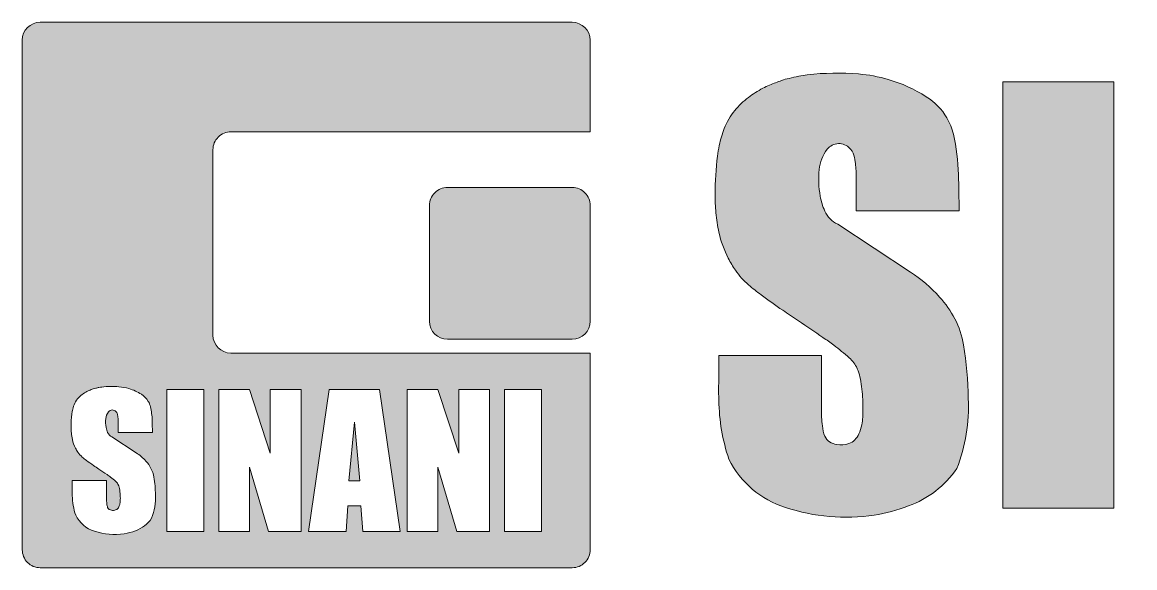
# Model space of a CAD drawing. Header units: millimetres. Extents: x 298.4 to 342.9, y 128.4 to 155.
# Drawn here: x 298.42 to 321.93, y 128.38 to 139.89 of the extents above; entities that cross this region are included whole.
import ezdxf

# ---------------------------------------------------------------- set-up
doc = ezdxf.new("R2010")
doc.units = ezdxf.units.MM
doc.layers.get('0').update_dxf_attribs({"lineweight": 0})

msp = doc.modelspace()

# ---------------------------------------------------------------- hatches: boundary and pattern name
at = {"transparency": 33554687}
h = msp.add_hatch(color=152, dxfattribs=at)
h.dxf.hatch_style = 1
h.paths.add_polyline_path([(308.6093494924349, 132.1441549080932), (309.3894395777693, 132.1441549080932), (309.3894395777693, 129.1451797667572), (308.6093494924348, 129.1451797667572)])
h.paths.add_polyline_path([(307.6418411343091, 132.1441549080931), (308.2943122923205, 132.1441549080932), (308.2943122923205, 129.1451797667572), (307.6054416779411, 129.1451797667572), (307.2049580758979, 130.5055305833761), (307.2049580758978, 129.1451797667572), (306.5524869178866, 129.1451797667571), (306.5524869178865, 132.1441549080932), (307.2049580758978, 132.1441549080932), (307.6418411343092, 130.8002965828532)])
h.paths.add_polyline_path([(304.3140837818395, 129.1451797667572), (303.6252131674602, 129.1451797667572), (303.2247295654168, 130.5055305833764), (303.2247295654168, 129.1451797667572), (302.5722584074054, 129.1451797667571), (302.5722584074054, 132.1441549080932), (303.2247295654168, 132.1441549080932), (303.6616126238282, 130.8002965828533), (303.6616126238281, 132.1441549080932), (304.3140837818395, 132.1441549080932)])
h.paths.add_polyline_path([(302.2591214174923, 129.1451797667572), (301.4790313321579, 129.1451797667572), (301.4790313321579, 132.1441549080932), (302.2591214174923, 132.1441549080932)])
edge = h.paths.add_edge_path()
edge.add_arc((300.2539762162776, 130.0392635178033), 0.2172061185797312, 23.02716916509908, 48.83936856353304)
edge.add_arc((299.1432403984429, 128.7687197907107), 1.904812535809578, 48.83936854961305, 53.06627259384001)
edge.add_arc((298.9391032688104, 128.4971677279002), 2.244536674650449, 53.06627259395256, 55.46271175224465)
edge.add_arc((293.5440199665739, 120.6582068476029), 11.76064047404773, 55.46271175227929, 56.47342241434364)
edge.add_arc((305.2286415035074, 138.2939645939975), 9.394744933712808, 235.65454389659368, 236.4734224143378, ccw=False)
edge.add_arc((302.684495305228, 134.57073435499), 4.885296709053893, 233.4561106740945, 235.6545438966525, ccw=False)
edge.add_arc((300.7896545990061, 132.0141022268651), 1.703035069823706, 229.6799838732147, 233.4561106741742, ccw=False)
edge.add_arc((300.0193161848378, 131.106393381543), 0.5125071952154686, 214.1797403373026, 229.6799838731674, ccw=False)
edge.add_arc((300.2661930632515, 131.2740431526784), 0.81092743390089, 207.2147320499592, 214.1797403372084, ccw=False)
edge.add_arc((300.2183649125777, 131.2494472741582), 0.7571455667237438, 192.4889610409748, 207.214732049934, ccw=False)
edge.add_arc((300.5279250308019, 131.3180125297365), 1.074208117441238, 185.0708806620189, 192.4889610409543, ccw=False)
edge.add_arc((300.9360810243292, 131.3542304024846), 1.483967863339632, 180.0482805299915, 185.0708806621073, ccw=False)
edge.add_arc((301.5709832667153, 131.3547654056628), 2.118870331137078, 172.7590919345748, 180.0482805300511, ccw=False)
edge.add_arc((300.4453688308383, 131.497780143996), 0.9842069124814473, 168.3180000791819, 172.75909193461, ccw=False)
edge.add_arc((300.2228647308943, 131.5437856328093), 0.7569964824990172, 158.878493402248, 168.3180000792508, ccw=False)
edge.add_arc((299.9380344490581, 131.6538153423425), 0.4516526984933541, 140.3487605514546, 158.8784934022824, ccw=False)
edge.add_arc((300.0435870936953, 131.5663354851962), 0.5887442233818034, 127.2860535897529, 140.3487605514992, ccw=False)
edge.add_arc((300.1293642174987, 131.4536800402842), 0.7303385885109392, 117.91547442926051, 127.28605358977151, ccw=False)
edge.add_arc((300.051741457364, 131.6001882258366), 0.5645376798138372, 112.52191608499581, 117.91547442920091, ccw=False)
edge.add_arc((300.3834730440889, 130.8001829894084), 1.430594389240794, 108.87980654347581, 112.52191608503759, ccw=False)
edge.add_arc((300.0951442303683, 131.643292056168), 0.5395464650113359, 103.085625934711, 108.8798065433088, ccw=False)
edge.add_arc((301.2371825464416, 126.7300914899899), 5.583730375107424, 102.36792512475358, 103.08562593460078, ccw=False)
edge.add_arc((300.1632204651512, 131.6278228459977), 0.5696335483925691, 96.22173517536658, 102.367925124804, ccw=False)
edge.add_arc((300.3106503921856, 130.2754855666285), 1.929983393306353, 85.4805241123081, 96.22173517539801, ccw=False)
edge.add_arc((300.381356847114, 131.1700087143636), 1.032670145548167, 73.66145485397982, 85.4805241122952, ccw=False)
edge.add_arc((300.374386079677, 131.1462299435327), 1.057449603590852, 57.6903937164239, 73.6614548539971, ccw=False)
edge.add_arc((300.7027203862215, 131.6654107154457), 0.4431596958288721, 30.6234917896125, 57.69039371637382, ccw=False)
edge.add_arc((300.7385784691775, 131.6866369756467), 0.4014900877745268, 12.864167290720275, 30.623491789586524, ccw=False)
edge.add_arc((299.7009023938984, 131.4496603331664), 1.465881729177197, 1.6561692311582874, 12.864167290630121, ccw=False)
edge.add_arc((292.0860811444445, 131.2294879860447), 9.083885307777848, 0.04713248504327794, 1.6561692311519778, ccw=False)
edge.add_line((301.1699633786954, 131.2369605441245), (300.4454273247631, 131.2369605441245))
edge.add_line((300.4454273247631, 131.2369605441245), (300.4454273247632, 131.4796757868713))
edge.add_arc((299.6635752609384, 131.4796757868712), 0.7818520638247147, 8.3187e-12, 7.564409349905136)
edge.add_arc((300.1331877508609, 131.5420385911886), 0.3081168951349438, 7.564409349946789, 21.16987720472591)
edge.add_arc((299.3782760408898, 130.7585789675293), 1.3736075419545, 40.64521989270776, 41.8693085675479)
edge.add_arc((300.3240216780318, 131.6062339865128), 0.1035863447372936, 41.86930856162669, 142.3774267914597)
edge.add_arc((300.4645788963415, 131.4979021120158), 0.2810465561961269, 142.3774267915481, 173.917474564846)
edge.add_arc((300.8351210731563, 131.4584168750803), 0.6536865818703806, 173.9174745648336, 190.4807176952035)
edge.add_arc((300.6655884287249, 131.4270548673174), 0.4812774955123066, 190.4807176951931, 203.5351606033721)
edge.add_arc((300.385781952284, 131.3051873223909), 0.1760835198759822, 203.5351606033297, 246.4648393966617)
edge.add_line((300.3154697312629, 131.1437512745361), (300.8274962712769, 130.8061828628695))
edge.add_arc((300.2290682369541, 129.8984823041908), 1.08721498172579, 42.28000095297779, 56.603968781891524, ccw=False)
edge.add_arc((300.4854933573255, 130.1316476502162), 0.7406317724605131, 27.80976348894751, 42.2800009530327, ccw=False)
edge.add_arc((300.6316896387086, 130.208760045905), 0.5753451297481343, 8.521559567071677, 27.809763488929207, ccw=False)
edge.add_arc((298.964589317728, 129.898994069445), 2.270717334507328, 0.44634491419907363, 10.018335005717972, ccw=False)
edge.add_arc((300.0486970600838, 129.8589739047358), 1.187943254015403, -21.520422157310918, 2.7844775488641176, ccw=False)
edge.add_arc((300.5738803319124, 129.8227538396046), 0.7042594175640687, 289.8826622106111, 325.43486006221764, ccw=False)
edge.add_arc((300.4124015925116, 130.180560097007), 1.096070509784693, 278.42276620404914, 291.4597032016581, ccw=False)
edge.add_arc((300.3719334200081, 130.410738852532), 1.329709225863925, 251.3931406719336, 278.6949172730135, ccw=False)
edge.add_arc((300.1468618597323, 129.7879060496514), 0.6677766965799812, 206.5524354302046, 252.64405537606189, ccw=False)
edge.add_arc((300.8110474862921, 129.9184886581209), 1.332506500409695, 180.6774414527287, 198.7849557316436, ccw=False)
edge.add_arc((301.0543763475117, 129.9800151968166), 1.577636184726704, 178.4531870558181, 182.807781602716, ccw=False)
edge.add_line((299.4773150475717, 130.0226014339218), (299.4773150475717, 130.2197069151096))
edge.add_line((299.4773150475717, 130.2197069151096), (300.200674188626, 130.2197069151096))
edge.add_line((300.200674188626, 130.2197069151096), (300.200674188626, 129.8460072528085))
edge.add_arc((301.3393710013141, 129.8460072528084), 1.138696812688181, 179.9999999999971, 186.1929325022116)
edge.add_arc((300.4876058776958, 129.7535822540028), 0.2819318471248126, 186.1929325021827, 201.3549874134773)
edge.add_arc((300.3005646223281, 129.6804510461988), 0.0811020565946604, 201.3549874135309, 238.3716894033201)
edge.add_arc((300.3336795852125, 129.7342191027266), 0.1442495400726933, 238.3716894030794, 260.2746429455001)
edge.add_arc((300.3381979370663, 129.7605822930231), 0.1709971251241397, 260.274642945438, 289.0564146015257)
edge.add_arc((300.3590744073189, 129.7001459968418), 0.1070567395582129, 289.0564146015941, 315.7600578523516)
edge.add_arc((300.3296173729455, 129.7288316928795), 0.1481734761899688, 315.7600578524882, 335.4218788807532)
edge.add_arc((300.1953454586335, 129.790244165409), 0.2958231925973684, 335.4218788807012, 348.3537765720717)
edge.add_arc((300.1473311527974, 129.800140461397), 0.344846760798841, 348.3537765719094, 357.5869914724462)
edge.add_arc((299.0853733816556, 129.8448912139227), 1.407747008959487, 357.5869914723134, 362.6679199413482)
edge.add_arc((299.4391124672806, 129.861374631027), 1.053624087167882, 2.667919941324262, 10.51041755225169)
edge.add_arc((300.1761587660813, 129.9981167063059), 0.3040004204341885, 10.51041755222041, 21.68447615732137)
edge.add_arc((300.6083956311707, 130.1699890032641), 0.1611541710771604, 196.4967503931312, 201.6844761569328, ccw=False)
h.paths.add_polyline_path([(305.2615413141052, 129.1451797667572), (304.4670044514606, 129.1451797667572), (304.9045064966719, 132.1425346871675), (305.9716974931872, 132.1425346871675), (306.4091995383985, 129.1451797667572), (305.6146626757538, 129.1451797667572), (305.57666779335, 129.6844315110307), (305.2995361965092, 129.6844315110307)])
edge = h.paths.add_edge_path()
edge.add_line((310.4206713221592, 132.9108260493546), (310.4206713221592, 128.7584818340498))
edge.add_arc((310.0417229722692, 128.7584818340498), 0.378948349890095, -90.00000000000858, 0, ccw=False)
edge.add_line((310.0417229722691, 128.3795334841597), (298.7996196720493, 128.3795334841598))
edge.add_arc((298.7996196720493, 128.7584818340498), 0.3789483498900097, 179.9999999999828, 270, ccw=False)
edge.add_line((298.4206713221592, 128.7584818340499), (298.4206713221592, 139.5142259257257))
edge.add_arc((298.7996196720498, 139.5142259257257), 0.3789483498904929, 90.0000000000644, 180, ccw=False)
edge.add_line((298.7996196720493, 139.8931742756162), (310.0417229722692, 139.8931742756162))
edge.add_arc((310.0417229722688, 139.5142259257257), 0.3789483498904076, 4.729372449219227e-11, 89.99999999994839, ccw=False)
edge.add_line((310.4206713221592, 139.5142259257261), (310.4206713221592, 137.5818372257921))
edge.add_line((310.4206713221592, 137.5818372257921), (302.8290740547163, 137.5818372257921))
edge.add_arc((302.8290740547161, 137.2028888759022), 0.3789483498898676, 89.99999999997422, 180.0000000000387)
edge.add_line((302.4501257048263, 137.2028888759019), (302.4501257048263, 133.2897743992447))
edge.add_arc((302.8290740547163, 133.2897743992447), 0.378948349890095, 180, 270)
edge.add_line((302.8290740547163, 132.9108260493546), (310.4206713221592, 132.9108260493546))
h = msp.add_hatch(color=152, dxfattribs=at)
h.dxf.hatch_style = 1
h.paths.add_polyline_path([(331.0209582262146, 132.8501113214829), (331.3660232170075, 132.8501113214829), (331.0209582262146, 136.5662451469685), (330.6758932354216, 132.8501113214829)], flags=16)
h.paths.add_polyline_path([(330.6051949452831, 131.2551898249697), (331.4367215071463, 131.2551898249697), (331.5507242202756, 129.6371781871549), (333.9347125969172, 129.6371781871549), (332.6219984365332, 138.6306681394563), (329.419918015896, 138.6306681394563), (328.1072038555121, 129.6371781871549), (330.4911922321535, 129.6371781871549)])
h.paths.add_polyline_path([(337.6332234846749, 129.6371781871549), (339.5909471976003, 129.6371781871549), (339.5909471976003, 138.6355295726207), (337.6332234846749, 138.6355295726207), (337.6332234846749, 134.6033156152204), (336.3223665790084, 138.6355295726207), (334.3646428660828, 138.6355295726207), (334.3646428660828, 129.6371781871549), (336.3223665790084, 129.6371781871549), (336.3223665790084, 133.7188774605908), (337.5240078082512, 129.6371781871549)])
h.paths.add_polyline_path([(325.6906454225566, 129.6371781871549), (327.6483691354822, 129.6371781871549), (327.6483691354822, 138.6355295726207), (325.6906454225566, 138.6355295726207), (325.6906454225566, 134.6033156152204), (324.3797885168901, 138.6355295726207), (322.4220648039646, 138.6355295726207), (322.4220648039646, 129.6371781871549), (324.3797885168901, 129.6371781871549), (324.3797885168901, 133.7188774605908), (325.5814297461329, 129.6371781871549)])
h.paths.add_polyline_path([(342.8768497682663, 129.6371781871549), (340.5362085927512, 129.6371781871549), (340.5362085927512, 138.6355295726207), (342.8768497682663, 138.6355295726207)])
h.paths.add_polyline_path([(321.482504942935, 129.6371781871549), (319.1418637674199, 129.6371781871549), (319.1418637674199, 138.6355295726207), (321.482504942935, 138.6355295726207)])
edge = h.paths.add_edge_path()
edge.add_line((313.1357631317569, 132.8612705515185), (315.3061844998362, 132.8612705515185))
edge.add_line((315.3061844998362, 132.8612705515185), (315.3061844998362, 131.7399938768087))
edge.add_arc((318.72281636879, 131.7399938768094), 3.4166318689538, 180.0000000000119, 186.1929325022204)
edge.add_arc((316.1671159981675, 131.4626749338842), 0.8459295951567783, 186.1929325022027, 201.3549874134604)
edge.add_arc((315.6059032971375, 131.2432465378299), 0.2433447324259395, 201.3549874134585, 238.3716894033053)
edge.add_arc((315.7052639313911, 131.4045762732115), 0.4328172084154241, 238.3716894033042, 260.2746429454729)
edge.add_arc((315.7188211353506, 131.4836783793436), 0.5130726815853891, 260.2746429454502, 289.056414601499)
edge.add_arc((315.7814604725143, 131.302340754372), 0.3212211223250042, 289.0564146014859, 315.7600578521787)
edge.add_arc((315.6930753630809, 131.3884114820413), 0.4445908825220116, 315.7600578522278, 335.4218788808096)
edge.add_arc((315.2901957761303, 131.572678100217), 0.8876102366765042, 335.4218788807525, 348.3537765720552)
edge.add_arc((315.146130028623, 131.602371693701), 1.034704251166596, 348.3537765720677, 357.5869914723685)
edge.add_arc((311.9597517723638, 131.7366452294927), 4.223910386614027, 357.5869914723753, 362.6679199412759)
edge.add_arc((313.0211372261999, 131.7861033183887), 3.161373241770537, 2.667919941294075, 10.51041755223676)
edge.add_arc((315.2326265755303, 132.1963945627452), 0.9121458083175642, 10.51041755226011, 21.68447615729258)
edge.add_arc((316.5295426919793, 132.7120931759361), 0.4835391392089873, 197.5869038655344, 201.6844761570679, ccw=False)
edge.add_arc((315.8848063142324, 132.5077329349878), 0.1928099606430765, 17.58690386563397, 24.16714030185722)
edge.add_arc((315.4661159268729, 132.3198545619476), 0.651721633542588, 24.16714030195443, 48.83936854958562)
edge.add_arc((312.1333803376369, 128.5076192587948), 5.715343313167314, 48.83936854958928, 53.06627259381767)
edge.add_arc((311.5208718852378, 127.6928339523109), 6.734677262333257, 53.06627259379651, 55.46271175231204)
edge.add_arc((295.3330567068922, 104.1722240169412), 35.28751340832915, 55.46271175232559, 56.47342241431815)
edge.add_arc((330.3924771578057, 157.0878827609096), 28.18870184322827, 235.65454389660272, 236.4734224143215, ccw=False)
edge.add_arc((322.758828864474, 145.9164217108369), 14.65821300285088, 233.4561106741341, 235.6545438965934, ccw=False)
edge.add_arc((317.0734057811135, 138.2453096911208), 5.109914973576629, 229.679983873218, 233.4561106741319, ccw=False)
edge.add_arc((314.762024255832, 135.5217515550829), 1.537765274055337, 214.1797403372153, 229.6799838732225, ccw=False)
edge.add_arc((315.5027722768072, 136.0247805830916), 2.433167883833697, 207.2147320501515, 214.1797403372226, ccw=False)
edge.add_arc((315.3592650833259, 135.9509812526162), 2.271796709953467, 192.4889610410063, 207.2147320501517, ccw=False)
edge.add_arc((316.2880926285589, 136.1567096209637), 3.223135119945653, 185.0708806621537, 192.4889610410109, ccw=False)
edge.add_arc((317.5127546803985, 136.2653804601867), 4.452609191454882, 180.0482805300098, 185.0708806621297, ccw=False)
edge.add_arc((319.4177632926657, 136.2669857241028), 6.357618480063306, 172.7590919345808, 180.0482805300344, ccw=False)
edge.add_arc((316.040384774676, 136.6960979401546), 2.95308871110206, 168.3180000792459, 172.7590919345629, ccw=False)
edge.add_arc((315.3727666778802, 136.8341362814289), 2.271349386410467, 158.8784934022832, 168.3180000792631, ccw=False)
edge.add_arc((314.5181404004222, 137.1642777272807), 1.355172848623718, 140.3487605514658, 158.8784934022847, ccw=False)
edge.add_arc((314.8348485228181, 136.9017965606583), 1.766512607974783, 127.28605358970219, 140.3487605514619, ccw=False)
edge.add_arc((315.0922206797805, 136.5637766601871), 2.191363029057412, 117.9154744291636, 127.2860535897085, ccw=False)
edge.add_arc((314.8593154910792, 137.0033708789914), 1.693881467459116, 112.52191608504441, 117.915474429167, ccw=False)
edge.add_arc((315.8546679839406, 134.6029747809159), 4.292463390874638, 108.87980654342891, 112.52191608502929, ccw=False)
edge.add_arc((314.9895444473506, 137.1327028651849), 1.618895940088859, 103.08562593459368, 108.87980654345469, ccw=False)
edge.add_arc((318.4162024155213, 122.3907650226676), 16.75384609472995, 102.36792512477831, 103.08562593458203, ccw=False)
edge.add_arc((315.1938055208086, 137.0862878792372), 1.709171496221176, 96.2217351753763, 102.36792512475489, ccw=False)
edge.add_arc((315.6361654023216, 133.0286330278783), 5.790867854051904, 85.48052411229048, 96.22173517540222, ccw=False)
edge.add_arc((315.8483183868188, 135.7126278015535), 3.098501453662344, 73.66145485396243, 85.4805241122857, ccw=False)
edge.add_arc((315.8274027700272, 135.6412801826647), 3.172851609996235, 57.69039371640332, 73.66145485396498, ccw=False)
edge.add_arc((316.8125618070179, 137.1990693599934), 1.329689802349686, 30.62349178958408, 57.69039371640599, ccw=False)
edge.add_arc((316.9201531057937, 137.2627582333217), 1.204661164997724, 12.864167290636487, 30.623491789565207, ccw=False)
edge.add_arc((313.806631482717, 136.5517156275335), 4.398342189241143, 1.6561692311403249, 12.864167290652688, ccw=False)
edge.add_arc((290.9585470163387, 135.8910938979658), 27.25597515620282, 0.0471324850665269, 1.6561692311423144, ccw=False)
edge.add_line((318.214512950499, 135.9135151252893), (316.0405602841838, 135.9135151252893))
edge.add_line((316.0405602841838, 135.9135151252893), (316.0405602841838, 136.641776260481))
edge.add_arc((313.6946323354126, 136.6417762604812), 2.345927948771134, 359.9999999999959, 367.5644093499416)
edge.add_arc((315.1036930978876, 136.8288943258813), 0.9244971897309431, 7.564409349964309, 19.06795458401609)
edge.add_arc((315.8186256318428, 137.0760141913482), 0.1680603080176746, 19.06795458393157, 41.08065150170194)
edge.add_arc((312.8385990199214, 134.4781429334208), 4.121475752987389, 41.0806515018087, 41.86930856159803)
edge.add_arc((315.6762856176782, 137.0215110356693), 0.3108082877493663, 41.86930856156062, 142.3774267914912)
edge.add_arc((316.0980241051629, 136.696463902222), 0.843273301424622, 142.3774267914905, 173.9174745648622)
edge.add_arc((317.2098268220828, 136.5779894168608), 1.961370562414058, 173.9174745648685, 190.4807176952781)
edge.add_arc((316.7011482789286, 136.4838884814756), 1.444061325781028, 190.4807176952748, 203.5351606032769)
edge.add_arc((315.8615958063893, 136.1182279007551), 0.5283342843327112, 203.5351606032668, 246.4648393967182)
edge.add_line((315.6506257110669, 135.6338429971083), (317.1869487909835, 134.6209772540944))
edge.add_arc((315.3913801456986, 131.8974439819376), 3.262161897342807, 42.28000095302468, 56.60396878186452, ccw=False)
edge.add_arc((316.1607774325801, 132.5970508861592), 2.222247475144945, 27.80976348897491, 42.2800009530319, ccw=False)
edge.add_arc((316.5994357905698, 132.8284247388557), 1.726308956026015, 8.521559583288592, 27.80976348896229, ccw=False)
edge.add_arc((311.5973421499059, 131.898979521121), 6.813231690823255, 0.44634491143892774, 10.018335009205089, ccw=False)
edge.add_arc((314.8501808516684, 131.77889999799), 3.564394608776989, -21.5204221553617, 2.7844775451624173, ccw=False)
edge.add_arc((316.4259803828065, 131.670222580584), 2.113113116017459, 289.88266223348006, 325.43486006557976, ccw=False)
edge.add_arc((315.9414673843558, 132.7438114835775), 3.288732692156332, 278.4227662034992, 291.45970321402757, ccw=False)
edge.add_arc((315.8200436248228, 133.4344571962116), 3.989759931620028, 251.3931406804642, 278.69491727396553, ccw=False)
edge.add_arc((315.1447219263197, 131.5656626411914), 2.00364760615346, 206.552435429379, 252.64405539268938, ccw=False)
edge.add_arc((317.1375946149075, 131.9574725564103), 3.998153085305993, 180.6774414548261, 198.7849557314359, ccw=False)
edge.add_arc((317.867696897348, 132.1420814272455), 4.733658693301335, 178.4531870549181, 182.8077816035995, ccw=False)
edge.add_line((313.1357631317569, 132.2698603876652), (313.1357631317569, 132.8612705515185))
h = msp.add_hatch(color=152, dxfattribs=at)
h.dxf.hatch_style = 1
edge = h.paths.add_edge_path(flags=17)
edge.add_line((310.0417229722692, 133.2016190983851), (307.404832602682, 133.2016190983851))
edge.add_arc((307.404832602682, 133.5805674482752), 0.378948349890095, 180, 270, ccw=False)
edge.add_line((307.0258842527918, 133.5805674482752), (307.0258842527918, 136.0258088800311))
edge.add_arc((307.4048326026819, 136.0258088800311), 0.3789483498900381, 89.99999999999142, 179.9999999999957, ccw=False)
edge.add_line((307.404832602682, 136.4047572299211), (310.0417229722692, 136.4047572299212))
edge.add_arc((310.0417229722692, 136.0258088800311), 0.3789483498900665, -4.320099833421409e-12, 90, ccw=False)
edge.add_line((310.4206713221592, 136.0258088800311), (310.4206713221592, 133.5805674482752))
edge.add_arc((310.0417229722691, 133.5805674482752), 0.3789483498901518, -89.9999999999913, 0, ccw=False)
h = msp.add_hatch(color=152, dxfattribs=at)
h.dxf.hatch_style = 1
h.paths.add_polyline_path([(305.4381019949295, 130.2159877612291), (305.5531054311372, 130.2159877612291), (305.4381019949295, 131.4545027388183), (305.3230985587217, 130.2159877612291)])

# ---------------------------------------------------------------- linework, layer by layer
at = {"color": 152, "transparency": 33554687}
for points in [[(310.4206713221592, 132.9108260493546), (310.4206713221592, 128.7584818340498, -0.414213562373139), (310.0417229722691, 128.3795334841597), (298.7996196720493, 128.3795334841598, -0.414213562373183), (298.4206713221592, 128.7584818340499), (298.4206713221592, 139.5142259257257, -0.4142135623727657), (298.7996196720493, 139.8931742756162), (310.0417229722692, 139.8931742756162, -0.4142135623725896), (310.4206713221592, 139.5142259257261), (310.4206713221592, 137.5818372257921), (302.8290740547163, 137.5818372257921, 0.4142135623734247), (302.4501257048263, 137.2028888759019), (302.4501257048263, 133.2897743992447, 0.4142135623730951), (302.8290740547163, 132.9108260493546)], [(313.1357631317569, 132.8612705515185), (315.3061844998362, 132.8612705515185), (315.3061844998362, 131.7399938768087, 0.0270283444307451), (315.326123012749, 131.3714188193553, 0.0662536314436773), (315.3792660830076, 131.1546337172514, 0.1629351517876462), (315.4782916911253, 131.0360463042141, 0.0958616945373652), (315.6321500247652, 130.9779791652063, 0.1262485737766685), (315.8863388392211, 130.9987233345414, 0.1170467848160628), (316.0115911301697, 131.0782361140032, 0.0860019757318242), (316.0973840900767, 131.2034912124742, 0.0564860096214398), (316.1595325243665, 131.3934978825058, 0.0403093109467489), (316.1799168042507, 131.5588080630034, 0.0221733655437673), (316.1790838346981, 131.9332562716645, 0.034232714024437), (316.1294681799534, 132.3627830004657, 0.0487946986067483), (316.0802223036739, 132.5334278804811, -0.0178809372692211), (316.0686042902268, 132.5659908524198, 0.0287195900523631), (316.0607174576523, 132.5866693052102, 0.1080707095632305), (315.8950610613648, 132.8105144841169, 0.0184454396808844), (315.5676778909856, 133.0760708019798, 0.0104568195188544), (315.3390463828978, 133.2405741528978, 0.0044100857992374), (314.8231880001179, 133.5889434927059, -0.0035730467821894), (314.4889397279748, 133.8138541275942, -0.0095927687591118), (314.0307663017305, 134.1399989798977, -0.0164779525498659), (313.7670037377539, 134.3492942182498, -0.0677358810070855), (313.4898629162945, 134.6578490349589, -0.0303999413373594), (313.3389589644195, 134.9120281847326, -0.0643418664671681), (313.1412243323045, 135.4597017820867, -0.032378789741788), (313.0775724876152, 135.8718229311699, -0.0219187364645517), (313.060147069767, 136.2616284507354, -0.031815813825645), (313.1108470553932, 137.0683098246203, -0.0193803446727115), (313.1484649549307, 137.2940383149434, -0.0412109241320072), (313.2540103128635, 137.6526101666863, -0.0810278464064711), (313.4747347031787, 138.029030871598, -0.0570586123761485), (313.7647044493889, 138.3072710201339, -0.0409096640491054), (314.0662935717358, 138.5001509768156, -0.0235381835107786), (314.210496561779, 138.5680652334209, -0.0158930387359385), (314.4656956921407, 138.6645013331633, -0.0252872701511378), (314.6230151482073, 138.7095606069313, -0.0031315707805948), (314.8277205725513, 138.7557934989206, -0.0268242436971345), (315.0085715312447, 138.7853922234743, -0.0469017203761339), (316.0924739856889, 138.8014947947871, -0.0516161842703956), (316.7199650951636, 138.6860001755052, -0.0697999260274047), (317.5232731074282, 138.3228862569752, -0.1186538139088118), (317.9568040848991, 137.8764057461282, -0.0776451442239843), (318.0945780271398, 137.5309645467726, -0.0489431410752113), (318.2031363175382, 136.6788346703706, -0.0070208626063883), (318.214512950499, 135.9135151252893), (316.0405602841838, 135.9135151252893), (316.0405602841838, 136.641776260481, 0.033017953000469), (316.0201448538266, 136.9505957344873, 0.050235880277178), (315.9774647693481, 137.1309177024162, 0.0963449629034354), (315.9453070285421, 137.186450104263, 0.0034411791736622), (315.9077349689177, 137.228954978807, 0.4690096290513576), (315.4301101623776, 137.2112462114835, 0.138494848707266), (315.2594981733488, 136.7858178197129, 0.072396870311384), (315.2811794103953, 136.2212070679484, 0.0570224363177576), (315.3772109027423, 135.9072578054329, 0.1895380565460376), (315.6506257110669, 135.6338429971083), (317.1869487909835, 134.6209772540944, -0.0625816080992211), (317.8049427039315, 134.0920774415321, -0.0632223550290157), (318.1263586304796, 133.6338123800681, -0.0843599346559545), (318.306686597438, 133.0842318812569, -0.0417899877217496), (318.4103671043637, 131.9520553421127, -0.1064494966104168), (318.1660903750974, 130.4713630159083, -0.1563821369152059), (317.144639593074, 129.6830698485116, -0.0569458043973694), (316.4231881218686, 129.4905503733209, -0.1196932030882818), (314.5470198651187, 129.6532411458927, -0.2038686483257535), (313.3524077698124, 130.6699988124989, -0.0791737495242117), (313.1397209915204, 131.9102011594752, -0.0190027899611731), (313.1357631317569, 132.2698603876652)], [(310.0417229722692, 133.2016190983851), (307.404832602682, 133.2016190983851, -0.4142135623730951), (307.0258842527918, 133.5805674482752), (307.0258842527918, 136.0258088800311, -0.4142135623731171), (307.404832602682, 136.4047572299211), (310.0417229722692, 136.4047572299212, -0.414213562373117), (310.4206713221592, 136.0258088800311), (310.4206713221592, 133.5805674482752, -0.4142135623730511)], [(300.4538752359127, 130.1242275095727, 0.1131056135513629), (300.3969352695382, 130.2027909070667, 0.0184454396808781), (300.2878248394587, 130.2912956521907, 0.0104568195178794), (300.2116264137812, 130.3461214129244, 0.0044100857995507), (300.0397008687413, 130.4622261242581, -0.0035730467823002), (299.9283024340464, 130.5371844554176, -0.0095927687595424), (299.7756021607544, 130.645882178216, -0.0164779525500654), (299.6876952388413, 130.7156362020516, -0.0677358810064613), (299.595329604449, 130.8184715088103, -0.0303999413381375), (299.545036258365, 130.9031844655496, -0.0643418664663527), (299.4791351592768, 131.0857134015352, -0.0323787897421292), (299.4579212399992, 131.2230653483958, -0.0219187364645342), (299.4521136878472, 131.3529799308607, -0.0318158138257441), (299.4690110049274, 131.6218311107751, -0.0193803446731966), (299.4815483176805, 131.6970620172123, -0.0412109241321072), (299.5167245284289, 131.816567026929, -0.0810278464065097), (299.5902876658622, 131.9420207115383, -0.0570586123760898), (299.6869289308415, 132.0347527302195, -0.0409096640489571), (299.7874427074287, 132.0990358606032, -0.0235381835111387), (299.8355027535337, 132.1216703586996, -0.0158930387357699), (299.920555649921, 132.1538106312303, -0.025287270149988), (299.9729871585143, 132.168828008984, -0.0031315707807845), (300.0412114867948, 132.1842365308175, -0.0268242436973911), (300.1014855865908, 132.1941012088401, -0.0469017203760387), (300.4627291496904, 132.1994678820239, -0.0516161842703609), (300.6718597068458, 132.1609757763763, -0.0697999260274551), (300.9395866110776, 132.0399569843225, -0.1186538139085438), (301.084074036467, 131.8911537318418, -0.0776451442237102), (301.129991406239, 131.7760249126522, -0.0489431410750334), (301.166171768657, 131.4920266326284, -0.0070208626065322), (301.1699633786954, 131.2369605441245), (300.4454273247631, 131.2369605441245), (300.4454273247632, 131.4796757868713, 0.033017953000255), (300.4386232597164, 131.582599298749, 0.0594348893278842), (300.4205110056052, 131.6533101884213, 0.0053411452176459), (300.4011592359145, 131.6753710097343, 0.469009629050838), (300.2419761966732, 131.6694690227244, 0.1384948487069378), (300.1851145459117, 131.5276820312319, 0.0723968703112098), (300.1923404796576, 131.3395082717802, 0.057022436318532), (300.2243459044291, 131.2348751013699, 0.1895380565454979), (300.3154697312629, 131.1437512745361), (300.8274962712769, 130.8061828628695, -0.0625816080995448), (301.0334615979282, 130.6299108634567, -0.0632223550291399), (301.1405832619369, 130.4771800499332, -0.0843599347270723), (301.2006830588048, 130.2940155806942, -0.0417899876944427), (301.2352377510331, 129.9166832062576, -0.106449496635353), (301.1538250780452, 129.4231973121137, -0.1563821370024019), (300.8133954399561, 129.1604745629799, -0.056945804340815), (300.5729497257281, 129.0963115741395, -0.1196932031218233), (299.9476594116008, 129.1505332379049, -0.2038686482464354), (299.5495184830918, 129.4893987517858, -0.0791737495343329), (299.4786341250927, 129.9027340228779, -0.0190027899533884), (299.4773150475717, 130.0226014339218), (299.4773150475717, 130.2197069151096), (300.200674188626, 130.2197069151096), (300.200674188626, 129.8460072528085, 0.0270283444307711), (300.2073193063835, 129.7231683695876, 0.0662536314438392), (300.2250308559565, 129.6509181201397, 0.1629351517873883), (300.25803416116, 129.611395246611, 0.0958616945384751), (300.3093121451048, 129.5920426008925, 0.1262485737768406), (300.3940283228915, 129.5989562282336, 0.1170467848163487), (300.4357724703315, 129.6254562879459, 0.0860019757304317), (300.4643655917866, 129.6672013710781, 0.0564860096217363), (300.4850784536791, 129.7305268910206, 0.0403093109477806), (300.4918721368805, 129.7856215523297, 0.0221733655443529), (300.491594524363, 129.9104178423829, 0.0342327140243703), (300.4750585936323, 130.0535707297317, 0.0487946986070479), (300.4586459028572, 130.1104433424181, -0.022639590610209)]]:
    msp.add_lwpolyline(points, format="xyb", close=True, dxfattribs=at)
for points in [[(321.482504942935, 129.6371781871549), (319.1418637674199, 129.6371781871549), (319.1418637674199, 138.6355295726207), (321.482504942935, 138.6355295726207)], [(302.2591214174923, 129.1451797667572), (301.4790313321579, 129.1451797667572), (301.4790313321579, 132.1441549080932), (302.2591214174923, 132.1441549080932)], [(304.3140837818395, 129.1451797667572), (303.6252131674602, 129.1451797667572), (303.2247295654168, 130.5055305833764), (303.2247295654168, 129.1451797667572), (302.5722584074054, 129.1451797667571), (302.5722584074054, 132.1441549080932), (303.2247295654168, 132.1441549080932), (303.6616126238282, 130.8002965828533), (303.6616126238281, 132.1441549080932), (304.3140837818395, 132.1441549080932)], [(305.2615413141052, 129.1451797667572), (304.4670044514606, 129.1451797667572), (304.9045064966719, 132.1425346871675), (305.9716974931872, 132.1425346871675), (306.4091995383985, 129.1451797667572), (305.6146626757538, 129.1451797667572), (305.57666779335, 129.6844315110307), (305.2995361965092, 129.6844315110307)], [(307.6418411343091, 132.1441549080931), (308.2943122923205, 132.1441549080932), (308.2943122923205, 129.1451797667572), (307.6054416779411, 129.1451797667572), (307.2049580758979, 130.5055305833761), (307.2049580758978, 129.1451797667572), (306.5524869178866, 129.1451797667571), (306.5524869178865, 132.1441549080932), (307.2049580758978, 132.1441549080932), (307.6418411343092, 130.8002965828532)], [(308.6093494924349, 132.1441549080932), (309.3894395777693, 132.1441549080932), (309.3894395777693, 129.1451797667572), (308.6093494924348, 129.1451797667572)], [(305.4381019949295, 130.2159877612291), (305.5531054311372, 130.2159877612291), (305.4381019949295, 131.4545027388183), (305.3230985587217, 130.2159877612291)]]:
    msp.add_lwpolyline(points, close=True, dxfattribs=at)

doc.saveas('drawing.dxf')
